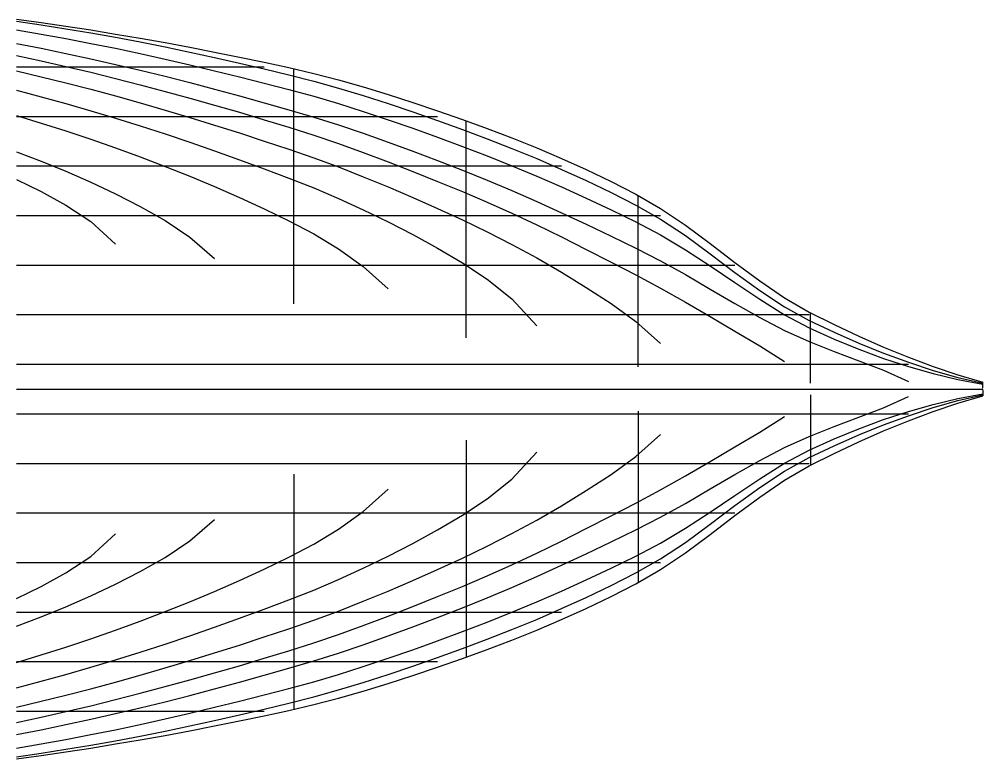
# Model space of a CAD drawing. Header units: millimetres. Extents: x 0 to 139000, y -8250 to 8250.
# Drawn here: x 119558 to 139000, y -7460 to 7460 of the extents above; entities that cross this region are included whole.
import ezdxf

# ---------------------------------------------------------------- set-up
doc = ezdxf.new("R2010")
doc.units = ezdxf.units.MM
for name, color, linetype in [('БАТОКСЫ', 1, 'Continuous'), ('ВАТЕРЛИНИИ', 3, 'Continuous'), ('КИЛЬ', 2, 'Continuous'), ('ПАЛУБА', 7, 'Continuous'), ('ШПАНГОУТЫ', 5, 'Continuous')]:
    doc.layers.add(name, color=color, linetype=linetype)

msp = doc.modelspace()

# ---------------------------------------------------------------- linework, layer by layer
at = {"layer": 'БАТОКСЫ'}
for points in [[(119500, 6500, 2297), (120000, 6500, 2439), (120500, 6500, 2590), (121000, 6500, 2751), (121500, 6500, 2922), (122000, 6500, 3106), (122500, 6500, 3304), (123000, 6500, 3518), (123500, 6500, 3752), (124000, 6500, 4012), (124500, 6500, 4308)], [(119500, 5500, 1389), (120000, 5500, 1490), (120500, 5500, 1598), (121000, 5500, 1710), (121500, 5500, 1829), (122000, 5500, 1953), (122500, 5500, 2083), (123000, 5500, 2220), (123500, 5500, 2363), (124000, 5500, 2513), (124500, 5500, 2671), (125000, 5500, 2837), (125500, 5500, 3015), (126000, 5500, 3217), (126500, 5500, 3445), (127000, 5500, 3706), (127500, 5500, 4012), (128000, 5500, 4387)], [(119500, 4500, 887), (120000, 4500, 962), (120500, 4500, 1041), (121000, 4500, 1126), (121500, 4500, 1214), (122000, 4500, 1307), (122500, 4500, 1404), (123000, 4500, 1505), (123500, 4500, 1611), (124000, 4500, 1721), (124500, 4500, 1835), (125000, 4500, 1954), (125500, 4500, 2079), (126000, 4500, 2215), (126500, 4500, 2363), (127000, 4500, 2524), (127500, 4500, 2698), (128000, 4500, 2887), (128500, 4500, 3094), (129000, 4500, 3325), (129500, 4500, 3594), (130000, 4500, 3921), (130500, 4500, 4348)], [(119500, 3500, 654), (120000, 3500, 705), (120500, 3500, 761), (121000, 3500, 821), (121500, 3500, 885), (122000, 3500, 953), (122500, 3500, 1025), (123000, 3500, 1101), (123500, 3500, 1181), (124000, 3500, 1263), (124500, 3500, 1350), (125000, 3500, 1439), (125500, 3500, 1533), (126000, 3500, 1635), (126500, 3500, 1744), (127000, 3500, 1861), (127500, 3500, 1985), (128000, 3500, 2116), (128500, 3500, 2254), (129000, 3500, 2402), (129500, 3500, 2565), (130000, 3500, 2746), (130500, 3500, 2947), (131000, 3500, 3176), (131500, 3500, 3447), (132000, 3500, 3795), (132500, 3500, 4394)], [(119500, 2500, 623), (120000, 2500, 660), (120500, 2500, 700), (121000, 2500, 740), (121500, 2500, 783), (122000, 2500, 828), (122500, 2500, 877), (123000, 2500, 930), (123500, 2500, 986), (124000, 2500, 1046), (124500, 2500, 1109), (125000, 2500, 1176), (125500, 2500, 1246), (126000, 2500, 1323), (126500, 2500, 1406), (127000, 2500, 1494), (127500, 2500, 1586), (128000, 2500, 1684), (128500, 2500, 1786), (129000, 2500, 1893), (129500, 2500, 2009), (130000, 2500, 2133), (130500, 2500, 2266), (131000, 2500, 2408), (131500, 2500, 2561), (132000, 2500, 2728), (132500, 2500, 2925), (133000, 2500, 3194), (133500, 2500, 3630), (134000, 2500, 4689)], [(119500, 1500, 623), (120000, 1500, 660), (120500, 1500, 700), (121000, 1500, 740), (121500, 1500, 783), (122000, 1500, 827), (122500, 1500, 872), (123000, 1500, 919), (123500, 1500, 967), (124000, 1500, 1016), (124500, 1500, 1066), (125000, 1500, 1118), (125500, 1500, 1171), (126000, 1500, 1228), (126500, 1500, 1289), (127000, 1500, 1354), (127500, 1500, 1424), (128000, 1500, 1497), (128500, 1500, 1574), (129000, 1500, 1655), (129500, 1500, 1741), (130000, 1500, 1833), (130500, 1500, 1929), (131000, 1500, 2029), (131500, 1500, 2133), (132000, 1500, 2239), (132500, 1500, 2350), (133000, 1500, 2475), (133500, 1500, 2622), (134000, 1500, 2805), (134500, 1500, 3063), (135000, 1500, 3603), (135500, 1500, 4673)], [(119500, 500, 623), (120000, 500, 660), (120500, 500, 700), (121000, 500, 740), (121500, 500, 783), (122000, 500, 827), (122500, 500, 872), (123000, 500, 919), (123500, 500, 967), (124000, 500, 1016), (124500, 500, 1066), (125000, 500, 1118), (125500, 500, 1171), (126000, 500, 1228), (126500, 500, 1288), (127000, 500, 1351), (127500, 500, 1417), (128000, 500, 1484), (128500, 500, 1552), (129000, 500, 1622), (129500, 500, 1695), (130000, 500, 1770), (130500, 500, 1848), (131000, 500, 1926), (131500, 500, 2004), (132000, 500, 2082), (132500, 500, 2159), (133000, 500, 2237), (133500, 500, 2317), (134000, 500, 2400), (134500, 500, 2488), (135000, 500, 2584), (135500, 500, 2688), (136000, 500, 2804), (136500, 500, 2942), (137000, 500, 3138), (137500, 500, 3932)], [(119500, -500, 623), (120000, -500, 660), (120500, -500, 700), (121000, -500, 740), (121500, -500, 783), (122000, -500, 827), (122500, -500, 872), (123000, -500, 919), (123500, -500, 967), (124000, -500, 1016), (124500, -500, 1066), (125000, -500, 1118), (125500, -500, 1171), (126000, -500, 1228), (126500, -500, 1288), (127000, -500, 1351), (127500, -500, 1417), (128000, -500, 1484), (128500, -500, 1552), (129000, -500, 1622), (129500, -500, 1695), (130000, -500, 1770), (130500, -500, 1848), (131000, -500, 1926), (131500, -500, 2004), (132000, -500, 2082), (132500, -500, 2159), (133000, -500, 2237), (133500, -500, 2317), (134000, -500, 2400), (134500, -500, 2488), (135000, -500, 2584), (135500, -500, 2688), (136000, -500, 2804), (136500, -500, 2942), (137000, -500, 3138), (137500, -500, 3932)], [(119500, -1500, 623), (120000, -1500, 660), (120500, -1500, 700), (121000, -1500, 740), (121500, -1500, 783), (122000, -1500, 827), (122500, -1500, 872), (123000, -1500, 919), (123500, -1500, 967), (124000, -1500, 1016), (124500, -1500, 1066), (125000, -1500, 1118), (125500, -1500, 1171), (126000, -1500, 1228), (126500, -1500, 1289), (127000, -1500, 1354), (127500, -1500, 1424), (128000, -1500, 1497), (128500, -1500, 1574), (129000, -1500, 1655), (129500, -1500, 1741), (130000, -1500, 1833), (130500, -1500, 1929), (131000, -1500, 2029), (131500, -1500, 2133), (132000, -1500, 2239), (132500, -1500, 2350), (133000, -1500, 2475), (133500, -1500, 2622), (134000, -1500, 2805), (134500, -1500, 3063), (135000, -1500, 3603), (135500, -1500, 4673)], [(119500, -2500, 623), (120000, -2500, 660), (120500, -2500, 700), (121000, -2500, 740), (121500, -2500, 783), (122000, -2500, 828), (122500, -2500, 877), (123000, -2500, 930), (123500, -2500, 986), (124000, -2500, 1046), (124500, -2500, 1109), (125000, -2500, 1176), (125500, -2500, 1246), (126000, -2500, 1323), (126500, -2500, 1406), (127000, -2500, 1494), (127500, -2500, 1586), (128000, -2500, 1684), (128500, -2500, 1786), (129000, -2500, 1893), (129500, -2500, 2009), (130000, -2500, 2133), (130500, -2500, 2266), (131000, -2500, 2408), (131500, -2500, 2561), (132000, -2500, 2728), (132500, -2500, 2925), (133000, -2500, 3194), (133500, -2500, 3630), (134000, -2500, 4689)], [(119500, -3500, 654), (120000, -3500, 705), (120500, -3500, 761), (121000, -3500, 821), (121500, -3500, 885), (122000, -3500, 953), (122500, -3500, 1025), (123000, -3500, 1101), (123500, -3500, 1181), (124000, -3500, 1263), (124500, -3500, 1350), (125000, -3500, 1439), (125500, -3500, 1533), (126000, -3500, 1635), (126500, -3500, 1744), (127000, -3500, 1861), (127500, -3500, 1985), (128000, -3500, 2116), (128500, -3500, 2254), (129000, -3500, 2402), (129500, -3500, 2565), (130000, -3500, 2746), (130500, -3500, 2947), (131000, -3500, 3176), (131500, -3500, 3447), (132000, -3500, 3795), (132500, -3500, 4394)], [(119500, -4500, 887), (120000, -4500, 962), (120500, -4500, 1041), (121000, -4500, 1126), (121500, -4500, 1214), (122000, -4500, 1307), (122500, -4500, 1404), (123000, -4500, 1505), (123500, -4500, 1611), (124000, -4500, 1721), (124500, -4500, 1835), (125000, -4500, 1954), (125500, -4500, 2079), (126000, -4500, 2215), (126500, -4500, 2363), (127000, -4500, 2524), (127500, -4500, 2698), (128000, -4500, 2887), (128500, -4500, 3094), (129000, -4500, 3325), (129500, -4500, 3594), (130000, -4500, 3921), (130500, -4500, 4348)], [(119500, -5500, 1389), (120000, -5500, 1490), (120500, -5500, 1598), (121000, -5500, 1710), (121500, -5500, 1829), (122000, -5500, 1953), (122500, -5500, 2083), (123000, -5500, 2220), (123500, -5500, 2363), (124000, -5500, 2513), (124500, -5500, 2671), (125000, -5500, 2837), (125500, -5500, 3015), (126000, -5500, 3217), (126500, -5500, 3445), (127000, -5500, 3706), (127500, -5500, 4012), (128000, -5500, 4387)], [(119500, -6500, 2297), (120000, -6500, 2439), (120500, -6500, 2590), (121000, -6500, 2751), (121500, -6500, 2922), (122000, -6500, 3106), (122500, -6500, 3304), (123000, -6500, 3518), (123500, -6500, 3752), (124000, -6500, 4012), (124500, -6500, 4308)]]:
    msp.add_polyline3d(points, dxfattribs=at)
at = {"layer": 'ВАТЕРЛИНИИ'}
for points in [[(119500, 7419, 4200), (120000, 7348, 4200), (120500, 7270, 4200), (121000, 7186, 4200), (121500, 7097, 4200), (122000, 7002, 4200), (122500, 6903, 4200), (123000, 6798, 4200), (123500, 6689, 4200), (124000, 6576, 4200), (124500, 6459, 4200), (125000, 6338, 4200), (125500, 6210, 4200), (126000, 6071, 4200), (126500, 5920, 4200), (127000, 5760, 4200), (127500, 5592, 4200), (128000, 5417, 4200), (128500, 5237, 4200), (129000, 5050, 4200), (129500, 4854, 4200), (130000, 4648, 4200), (130500, 4432, 4200), (131000, 4204, 4200), (131500, 3964, 4200), (132000, 3712, 4200), (132500, 3428, 4200), (133000, 3095, 4200), (133500, 2727, 4200), (134000, 2353, 4200), (134500, 1990, 4200), (135000, 1660, 4200), (135500, 1382, 4200), (136000, 1146, 4200), (136500, 926, 4200), (137000, 723, 4200), (137500, 539, 4200), (138000, 375, 4200), (138500, 234, 4200), (139000, 117, 4200)], [(119500, 7244, 3600), (120000, 7160, 3600), (120500, 7070, 3600), (121000, 6974, 3600), (121500, 6874, 3600), (122000, 6768, 3600), (122500, 6657, 3600), (123000, 6543, 3600), (123500, 6423, 3600), (124000, 6300, 3600), (124500, 6173, 3600), (125000, 6043, 3600), (125500, 5907, 3600), (126000, 5759, 3600), (126500, 5601, 3600), (127000, 5434, 3600), (127500, 5260, 3600), (128000, 5080, 3600), (128500, 4894, 3600), (129000, 4704, 3600), (129500, 4504, 3600), (130000, 4295, 3600), (130500, 4076, 3600), (131000, 3850, 3600), (131500, 3615, 3600), (132000, 3372, 3600), (132500, 3108, 3600), (133000, 2808, 3600), (133500, 2483, 3600), (134000, 2148, 3600), (134500, 1814, 3600), (135000, 1499, 3600), (135500, 1232, 3600), (136000, 1008, 3600), (136500, 803, 3600), (137000, 617, 3600), (137500, 452, 3600), (138000, 310, 3600), (138500, 191, 3600), (139000, 98, 3600)], [(119500, 6972, 3000), (120000, 6875, 3000), (120500, 6772, 3000), (121000, 6664, 3000), (121500, 6550, 3000), (122000, 6432, 3000), (122500, 6309, 3000), (123000, 6182, 3000), (123500, 6051, 3000), (124000, 5916, 3000), (124500, 5777, 3000), (125000, 5635, 3000), (125500, 5488, 3000), (126000, 5329, 3000), (126500, 5160, 3000), (127000, 4983, 3000), (127500, 4798, 3000), (128000, 4608, 3000), (128500, 4414, 3000), (129000, 4213, 3000), (129500, 4003, 3000), (130000, 3784, 3000), (130500, 3557, 3000), (131000, 3323, 3000), (131500, 3084, 3000), (132000, 2842, 3000), (132500, 2586, 3000), (133000, 2308, 3000), (133500, 2017, 3000), (134000, 1725, 3000), (134500, 1443, 3000), (135000, 1183, 3000), (135500, 956, 3000), (136000, 756, 3000), (136500, 565, 3000), (137000, 378, 3000), (137500, 152, 3000)], [(119500, 6727, 2600), (120000, 6620, 2600), (120500, 6507, 2600), (121000, 6390, 2600), (121500, 6267, 2600), (122000, 6139, 2600), (122500, 6006, 2600), (123000, 5869, 2600), (123500, 5728, 2600), (124000, 5583, 2600), (124500, 5434, 2600), (125000, 5282, 2600), (125500, 5124, 2600), (126000, 4954, 2600), (126500, 4775, 2600), (127000, 4587, 2600), (127500, 4391, 2600), (128000, 4190, 2600), (128500, 3983, 2600), (129000, 3770, 2600), (129500, 3546, 2600), (130000, 3312, 2600), (130500, 3068, 2600), (131000, 2818, 2600), (131500, 2562, 2600), (132000, 2304, 2600), (132500, 2037, 2600), (133000, 1753, 2600), (133500, 1460, 2600), (134000, 1165, 2600), (134500, 869, 2600), (135000, 556, 2600)], [(119500, 6418, 2200), (120000, 6300, 2200), (120500, 6177, 2200), (121000, 6047, 2200), (121500, 5913, 2200), (122000, 5773, 2200), (122500, 5628, 2200), (123000, 5478, 2200), (123500, 5324, 2200), (124000, 5166, 2200), (124500, 5004, 2200), (125000, 4837, 2200), (125500, 4665, 2200), (126000, 4480, 2200), (126500, 4284, 2200), (127000, 4078, 2200), (127500, 3863, 2200), (128000, 3641, 2200), (128500, 3411, 2200), (129000, 3172, 2200), (129500, 2917, 2200), (130000, 2645, 2200), (130500, 2357, 2200), (131000, 2051, 2200), (131500, 1724, 2200), (132000, 1364, 2200), (132500, 920, 2200)], [(119500, 6028, 1800), (120000, 5896, 1800), (120500, 5758, 1800), (121000, 5614, 1800), (121500, 5464, 1800), (122000, 5308, 1800), (122500, 5146, 1800), (123000, 4978, 1800), (123500, 4806, 1800), (124000, 4627, 1800), (124500, 4444, 1800), (125000, 4255, 1800), (125500, 4057, 1800), (126000, 3844, 1800), (126500, 3616, 1800), (127000, 3373, 1800), (127500, 3115, 1800), (128000, 2839, 1800), (128500, 2543, 1800), (129000, 2214, 1800), (129500, 1821, 1800), (130000, 1273, 1800)], [(119500, 5517, 1400), (120000, 5365, 1400), (120500, 5206, 1400), (121000, 5040, 1400), (121500, 4865, 1400), (122000, 4683, 1400), (122500, 4492, 1400), (123000, 4293, 1400), (123500, 4085, 1400), (124000, 3866, 1400), (124500, 3636, 1400), (125000, 3393, 1400), (125500, 3129, 1400), (126000, 2828, 1400), (126500, 2475, 1400), (127000, 2019, 1400)], [(119500, 4787, 1000), (120000, 4597, 1000), (120500, 4394, 1000), (121000, 4176, 1000), (121500, 3941, 1000), (122000, 3683, 1000), (122500, 3397, 1000), (123000, 3064, 1000), (123500, 2635, 1000)], [(119500, 4230, 800), (120000, 3986, 800), (120500, 3709, 800), (121000, 3379, 800), (121500, 2922, 800)], [(119500, -7244, 3600), (120000, -7160, 3600), (120500, -7070, 3600), (121000, -6974, 3600), (121500, -6874, 3600), (122000, -6768, 3600), (122500, -6657, 3600), (123000, -6543, 3600), (123500, -6423, 3600), (124000, -6300, 3600), (124500, -6173, 3600), (125000, -6043, 3600), (125500, -5907, 3600), (126000, -5759, 3600), (126500, -5601, 3600), (127000, -5434, 3600), (127500, -5260, 3600), (128000, -5080, 3600), (128500, -4894, 3600), (129000, -4704, 3600), (129500, -4504, 3600), (130000, -4295, 3600), (130500, -4076, 3600), (131000, -3850, 3600), (131500, -3615, 3600), (132000, -3372, 3600), (132500, -3108, 3600), (133000, -2808, 3600), (133500, -2483, 3600), (134000, -2148, 3600), (134500, -1814, 3600), (135000, -1499, 3600), (135500, -1232, 3600), (136000, -1008, 3600), (136500, -803, 3600), (137000, -617, 3600), (137500, -452, 3600), (138000, -310, 3600), (138500, -191, 3600), (139000, -98, 3600)], [(119500, -7419, 4200), (120000, -7348, 4200), (120500, -7270, 4200), (121000, -7186, 4200), (121500, -7097, 4200), (122000, -7002, 4200), (122500, -6903, 4200), (123000, -6798, 4200), (123500, -6689, 4200), (124000, -6576, 4200), (124500, -6459, 4200), (125000, -6338, 4200), (125500, -6210, 4200), (126000, -6071, 4200), (126500, -5920, 4200), (127000, -5760, 4200), (127500, -5592, 4200), (128000, -5417, 4200), (128500, -5237, 4200), (129000, -5050, 4200), (129500, -4854, 4200), (130000, -4648, 4200), (130500, -4432, 4200), (131000, -4204, 4200), (131500, -3964, 4200), (132000, -3712, 4200), (132500, -3428, 4200), (133000, -3095, 4200), (133500, -2727, 4200), (134000, -2353, 4200), (134500, -1990, 4200), (135000, -1660, 4200), (135500, -1382, 4200), (136000, -1146, 4200), (136500, -926, 4200), (137000, -723, 4200), (137500, -539, 4200), (138000, -375, 4200), (138500, -234, 4200), (139000, -117, 4200)], [(119500, -6972, 3000), (120000, -6875, 3000), (120500, -6772, 3000), (121000, -6664, 3000), (121500, -6550, 3000), (122000, -6432, 3000), (122500, -6309, 3000), (123000, -6182, 3000), (123500, -6051, 3000), (124000, -5916, 3000), (124500, -5777, 3000), (125000, -5635, 3000), (125500, -5488, 3000), (126000, -5329, 3000), (126500, -5160, 3000), (127000, -4983, 3000), (127500, -4798, 3000), (128000, -4608, 3000), (128500, -4414, 3000), (129000, -4213, 3000), (129500, -4003, 3000), (130000, -3784, 3000), (130500, -3557, 3000), (131000, -3323, 3000), (131500, -3084, 3000), (132000, -2842, 3000), (132500, -2586, 3000), (133000, -2308, 3000), (133500, -2017, 3000), (134000, -1725, 3000), (134500, -1443, 3000), (135000, -1183, 3000), (135500, -956, 3000), (136000, -756, 3000), (136500, -565, 3000), (137000, -378, 3000), (137500, -152, 3000)], [(119500, -6727, 2600), (120000, -6620, 2600), (120500, -6507, 2600), (121000, -6390, 2600), (121500, -6267, 2600), (122000, -6139, 2600), (122500, -6006, 2600), (123000, -5869, 2600), (123500, -5728, 2600), (124000, -5583, 2600), (124500, -5434, 2600), (125000, -5282, 2600), (125500, -5124, 2600), (126000, -4954, 2600), (126500, -4775, 2600), (127000, -4587, 2600), (127500, -4391, 2600), (128000, -4190, 2600), (128500, -3983, 2600), (129000, -3770, 2600), (129500, -3546, 2600), (130000, -3312, 2600), (130500, -3068, 2600), (131000, -2818, 2600), (131500, -2562, 2600), (132000, -2304, 2600), (132500, -2037, 2600), (133000, -1753, 2600), (133500, -1460, 2600), (134000, -1165, 2600), (134500, -869, 2600), (135000, -556, 2600)], [(119500, -6418, 2200), (120000, -6300, 2200), (120500, -6177, 2200), (121000, -6047, 2200), (121500, -5913, 2200), (122000, -5773, 2200), (122500, -5628, 2200), (123000, -5478, 2200), (123500, -5324, 2200), (124000, -5166, 2200), (124500, -5004, 2200), (125000, -4837, 2200), (125500, -4665, 2200), (126000, -4480, 2200), (126500, -4284, 2200), (127000, -4078, 2200), (127500, -3863, 2200), (128000, -3641, 2200), (128500, -3411, 2200), (129000, -3172, 2200), (129500, -2917, 2200), (130000, -2645, 2200), (130500, -2357, 2200), (131000, -2051, 2200), (131500, -1724, 2200), (132000, -1364, 2200), (132500, -920, 2200)], [(119500, -6028, 1800), (120000, -5896, 1800), (120500, -5758, 1800), (121000, -5614, 1800), (121500, -5464, 1800), (122000, -5308, 1800), (122500, -5146, 1800), (123000, -4978, 1800), (123500, -4806, 1800), (124000, -4627, 1800), (124500, -4444, 1800), (125000, -4255, 1800), (125500, -4057, 1800), (126000, -3844, 1800), (126500, -3616, 1800), (127000, -3373, 1800), (127500, -3115, 1800), (128000, -2839, 1800), (128500, -2543, 1800), (129000, -2214, 1800), (129500, -1821, 1800), (130000, -1273, 1800)], [(119500, -5517, 1400), (120000, -5365, 1400), (120500, -5206, 1400), (121000, -5040, 1400), (121500, -4865, 1400), (122000, -4683, 1400), (122500, -4492, 1400), (123000, -4293, 1400), (123500, -4085, 1400), (124000, -3866, 1400), (124500, -3636, 1400), (125000, -3393, 1400), (125500, -3129, 1400), (126000, -2828, 1400), (126500, -2475, 1400), (127000, -2019, 1400)], [(119500, -4787, 1000), (120000, -4597, 1000), (120500, -4394, 1000), (121000, -4176, 1000), (121500, -3941, 1000), (122000, -3683, 1000), (122500, -3397, 1000), (123000, -3064, 1000), (123500, -2635, 1000)], [(119500, -4230, 800), (120000, -3986, 800), (120500, -3709, 800), (121000, -3379, 800), (121500, -2922, 800)]]:
    msp.add_polyline3d(points, dxfattribs=at)
at = {"layer": 'КИЛЬ'}
msp.add_polyline3d([(119500, 0, 623), (120000, 0, 660), (120500, 0, 700), (121000, 0, 740), (121500, 0, 783), (122000, 0, 827), (122500, 0, 872), (123000, 0, 919), (123500, 0, 967), (124000, 0, 1016), (124500, 0, 1066), (125000, 0, 1118), (125500, 0, 1171), (126000, 0, 1228), (126500, 0, 1288), (127000, 0, 1351), (127500, 0, 1417), (128000, 0, 1484), (128500, 0, 1552), (129000, 0, 1622), (129500, 0, 1695), (130000, 0, 1770), (130500, 0, 1848), (131000, 0, 1926), (131500, 0, 2004), (132000, 0, 2081), (132500, 0, 2157), (133000, 0, 2232), (133500, 0, 2307), (134000, 0, 2383), (134500, 0, 2460), (135000, 0, 2539), (135500, 0, 2622), (136000, 0, 2708), (136500, 0, 2797), (137000, 0, 2888), (137500, 0, 2983), (138000, 0, 3079), (138500, 0, 3179), (139000, 0, 3280)], dxfattribs=at)
at = {"layer": 'ПАЛУБА'}
for points in [[(119500, 7460, 4389), (120000, 7393, 4402), (120500, 7320, 4416), (121000, 7244, 4430), (121500, 7163, 4444), (122000, 7078, 4459), (122500, 6989, 4473), (123000, 6896, 4488), (123500, 6798, 4503), (124000, 6697, 4519), (124500, 6593, 4534), (125000, 6484, 4550), (125500, 6368, 4566), (126000, 6239, 4582), (126500, 6096, 4599), (127000, 5943, 4616), (127500, 5781, 4634), (128000, 5612, 4652), (128500, 5437, 4670), (129000, 5256, 4690), (129500, 5065, 4711), (130000, 4865, 4732), (130500, 4653, 4754), (131000, 4427, 4775), (131500, 4188, 4794), (132000, 3933, 4810), (132500, 3643, 4823), (133000, 3303, 4837), (133500, 2933, 4849), (134000, 2552, 4861), (134500, 2182, 4871), (135000, 1842, 4878), (135500, 1553, 4884), (136000, 1304, 4887), (136500, 1068, 4891), (137000, 845, 4894), (137500, 639, 4896), (138000, 451, 4898), (138500, 284, 4900), (139000, 140, 4900)], [(119500, -7460, 4389), (120000, -7393, 4402), (120500, -7320, 4416), (121000, -7244, 4430), (121500, -7163, 4444), (122000, -7078, 4459), (122500, -6989, 4473), (123000, -6896, 4488), (123500, -6798, 4503), (124000, -6697, 4519), (124500, -6593, 4534), (125000, -6484, 4550), (125500, -6368, 4566), (126000, -6239, 4582), (126500, -6096, 4599), (127000, -5943, 4616), (127500, -5781, 4634), (128000, -5612, 4652), (128500, -5437, 4670), (129000, -5256, 4690), (129500, -5065, 4711), (130000, -4865, 4732), (130500, -4653, 4754), (131000, -4427, 4775), (131500, -4188, 4794), (132000, -3933, 4810), (132500, -3643, 4823), (133000, -3303, 4837), (133500, -2933, 4849), (134000, -2552, 4861), (134500, -2182, 4871), (135000, -1842, 4878), (135500, -1553, 4884), (136000, -1304, 4887), (136500, -1068, 4891), (137000, -845, 4894), (137500, -639, 4896), (138000, -451, 4898), (138500, -284, 4900), (139000, -140, 4900)]]:
    msp.add_polyline3d(points, dxfattribs=at)
at = {"layer": 'ШПАНГОУТЫ'}
for points in [[(125100, 1721, 1128), (125100, 1721, 1128), (125100, 2089, 1142), (125100, 2307, 1163), (125100, 2491, 1188), (125100, 2655, 1216), (125100, 2805, 1248), (125100, 2944, 1281), (125100, 3076, 1316), (125100, 3201, 1354), (125100, 3320, 1392), (125100, 3435, 1433), (125100, 3545, 1475), (125100, 3651, 1518), (125100, 3753, 1562), (125100, 3852, 1608), (125100, 3948, 1655), (125100, 4041, 1703), (125100, 4132, 1752), (125100, 4220, 1802), (125100, 4306, 1853), (125100, 4389, 1905), (125100, 4471, 1958), (125100, 4550, 2012), (125100, 4627, 2067), (125100, 4703, 2122), (125100, 4776, 2178), (125100, 4848, 2236), (125100, 4918, 2293), (125100, 4987, 2352), (125100, 5054, 2411), (125100, 5119, 2472), (125100, 5183, 2532), (125100, 5245, 2594), (125100, 5306, 2656), (125100, 5365, 2719), (125100, 5423, 2782), (125100, 5479, 2847), (125100, 5534, 2911), (125100, 5588, 2977), (125100, 5640, 3043), (125100, 5691, 3109), (125100, 5741, 3176), (125100, 5789, 3244), (125100, 5836, 3312), (125100, 5882, 3381), (125100, 5926, 3451), (125100, 5970, 3521), (125100, 6012, 3591), (125100, 6052, 3662), (125100, 6092, 3734), (125100, 6130, 3806), (125100, 6167, 3878), (125100, 6202, 3951), (125100, 6237, 4025), (125100, 6270, 4099), (125100, 6302, 4173), (125100, 6333, 4248), (125100, 6362, 4324), (125100, 6391, 4400), (125100, 6418, 4476), (125100, 6462, 4553)], [(128575, 1032, 1562), (128575, 1032, 1562), (128575, 1370, 1574), (128575, 1571, 1594), (128575, 1740, 1617), (128575, 1891, 1642), (128575, 2029, 1671), (128575, 2157, 1701), (128575, 2279, 1733), (128575, 2394, 1767), (128575, 2503, 1802), (128575, 2609, 1839), (128575, 2710, 1877), (128575, 2807, 1916), (128575, 2902, 1957), (128575, 2993, 1998), (128575, 3081, 2041), (128575, 3167, 2084), (128575, 3251, 2129), (128575, 3332, 2174), (128575, 3411, 2221), (128575, 3488, 2268), (128575, 3563, 2316), (128575, 3637, 2365), (128575, 3708, 2415), (128575, 3778, 2465), (128575, 3846, 2516), (128575, 3912, 2568), (128575, 3977, 2621), (128575, 4041, 2674), (128575, 4102, 2728), (128575, 4163, 2782), (128575, 4222, 2838), (128575, 4280, 2894), (128575, 4336, 2950), (128575, 4391, 3007), (128575, 4445, 3065), (128575, 4497, 3123), (128575, 4548, 3182), (128575, 4598, 3241), (128575, 4647, 3301), (128575, 4694, 3362), (128575, 4740, 3423), (128575, 4786, 3484), (128575, 4830, 3546), (128575, 4872, 3609), (128575, 4914, 3672), (128575, 4954, 3735), (128575, 4994, 3799), (128575, 5032, 3864), (128575, 5069, 3929), (128575, 5105, 3994), (128575, 5140, 4060), (128575, 5173, 4126), (128575, 5206, 4193), (128575, 5237, 4261), (128575, 5268, 4328), (128575, 5297, 4396), (128575, 5325, 4465), (128575, 5352, 4534), (128575, 5378, 4603), (128575, 5410, 4673)], [(132050, 446, 2089), (132050, 446, 2089), (132050, 723, 2100), (132050, 887, 2117), (132050, 1025, 2137), (132050, 1148, 2159), (132050, 1261, 2184), (132050, 1366, 2211), (132050, 1465, 2239), (132050, 1559, 2268), (132050, 1648, 2299), (132050, 1734, 2331), (132050, 1816, 2365), (132050, 1895, 2399), (132050, 1971, 2434), (132050, 2045, 2471), (132050, 2117, 2508), (132050, 2186, 2546), (132050, 2254, 2585), (132050, 2319, 2625), (132050, 2383, 2665), (132050, 2444, 2707), (132050, 2505, 2749), (132050, 2563, 2792), (132050, 2620, 2835), (132050, 2676, 2879), (132050, 2730, 2924), (132050, 2783, 2969), (132050, 2834, 3015), (132050, 2884, 3062), (132050, 2933, 3109), (132050, 2980, 3157), (132050, 3027, 3205), (132050, 3072, 3254), (132050, 3116, 3303), (132050, 3158, 3353), (132050, 3200, 3404), (132050, 3241, 3455), (132050, 3280, 3506), (132050, 3318, 3558), (132050, 3355, 3611), (132050, 3391, 3664), (132050, 3426, 3717), (132050, 3460, 3771), (132050, 3493, 3825), (132050, 3525, 3880), (132050, 3555, 3935), (132050, 3585, 3991), (132050, 3614, 4047), (132050, 3641, 4103), (132050, 3668, 4160), (132050, 3693, 4217), (132050, 3718, 4275), (132050, 3741, 4333), (132050, 3764, 4391), (132050, 3785, 4450), (132050, 3806, 4509), (132050, 3826, 4569), (132050, 3846, 4629), (132050, 3866, 4689), (132050, 3886, 4750), (132050, 3907, 4811)], [(135525, 120, 2626), (135525, 120, 2626), (135525, 260, 2635), (135525, 343, 2649), (135525, 412, 2666), (135525, 473, 2684), (135525, 529, 2705), (135525, 580, 2727), (135525, 627, 2750), (135525, 672, 2775), (135525, 714, 2800), (135525, 753, 2827), (135525, 791, 2855), (135525, 826, 2883), (135525, 859, 2912), (135525, 891, 2943), (135525, 921, 2973), (135525, 950, 3005), (135525, 977, 3037), (135525, 1002, 3070), (135525, 1026, 3104), (135525, 1049, 3138), (135525, 1070, 3173), (135525, 1089, 3209), (135525, 1108, 3245), (135525, 1125, 3281), (135525, 1140, 3319), (135525, 1154, 3356), (135525, 1167, 3394), (135525, 1178, 3433), (135525, 1189, 3472), (135525, 1198, 3512), (135525, 1208, 3552), (135525, 1218, 3592), (135525, 1229, 3633), (135525, 1239, 3675), (135525, 1249, 3717), (135525, 1260, 3759), (135525, 1271, 3802), (135525, 1281, 3845), (135525, 1292, 3888), (135525, 1303, 3932), (135525, 1314, 3976), (135525, 1325, 4021), (135525, 1336, 4066), (135525, 1348, 4112), (135525, 1359, 4157), (135525, 1371, 4203), (135525, 1382, 4250), (135525, 1394, 4297), (135525, 1406, 4344), (135525, 1417, 4391), (135525, 1429, 4439), (135525, 1441, 4487), (135525, 1453, 4536), (135525, 1465, 4585), (135525, 1478, 4634), (135525, 1490, 4683), (135525, 1502, 4733), (135525, 1515, 4783), (135525, 1527, 4833), (135525, 1540, 4884)], [(139000, 15, 3280), (139000, 15, 3280), (139000, 45, 3286), (139000, 62, 3296), (139000, 74, 3308), (139000, 82, 3322), (139000, 88, 3337), (139000, 90, 3352), (139000, 90, 3369), (139000, 91, 3387), (139000, 91, 3405), (139000, 92, 3424), (139000, 93, 3444), (139000, 93, 3464), (139000, 94, 3486), (139000, 95, 3507), (139000, 95, 3529), (139000, 96, 3552), (139000, 97, 3575), (139000, 98, 3599), (139000, 99, 3623), (139000, 99, 3648), (139000, 100, 3673), (139000, 101, 3698), (139000, 102, 3724), (139000, 103, 3750), (139000, 104, 3777), (139000, 104, 3804), (139000, 105, 3831), (139000, 106, 3859), (139000, 107, 3887), (139000, 108, 3916), (139000, 109, 3944), (139000, 110, 3973), (139000, 111, 4003), (139000, 112, 4033), (139000, 113, 4063), (139000, 114, 4093), (139000, 115, 4123), (139000, 116, 4154), (139000, 117, 4186), (139000, 118, 4217), (139000, 119, 4249), (139000, 120, 4281), (139000, 121, 4313), (139000, 122, 4346), (139000, 123, 4379), (139000, 124, 4412), (139000, 125, 4445), (139000, 126, 4479), (139000, 127, 4512), (139000, 129, 4547), (139000, 130, 4581), (139000, 131, 4615), (139000, 132, 4650), (139000, 133, 4685), (139000, 134, 4720), (139000, 135, 4756), (139000, 136, 4792), (139000, 138, 4828), (139000, 139, 4864), (139000, 140, 4900)], [(135525, -120, 2626), (135525, -120, 2626), (135525, -260, 2635), (135525, -343, 2649), (135525, -412, 2666), (135525, -473, 2684), (135525, -529, 2705), (135525, -580, 2727), (135525, -627, 2750), (135525, -672, 2775), (135525, -714, 2800), (135525, -753, 2827), (135525, -791, 2855), (135525, -826, 2883), (135525, -859, 2912), (135525, -891, 2943), (135525, -921, 2973), (135525, -950, 3005), (135525, -977, 3037), (135525, -1002, 3070), (135525, -1026, 3104), (135525, -1049, 3138), (135525, -1070, 3173), (135525, -1089, 3209), (135525, -1108, 3245), (135525, -1125, 3281), (135525, -1140, 3319), (135525, -1154, 3356), (135525, -1167, 3394), (135525, -1178, 3433), (135525, -1189, 3472), (135525, -1198, 3512), (135525, -1208, 3552), (135525, -1218, 3592), (135525, -1229, 3633), (135525, -1239, 3675), (135525, -1249, 3717), (135525, -1260, 3759), (135525, -1271, 3802), (135525, -1281, 3845), (135525, -1292, 3888), (135525, -1303, 3932), (135525, -1314, 3976), (135525, -1325, 4021), (135525, -1336, 4066), (135525, -1348, 4112), (135525, -1359, 4157), (135525, -1371, 4203), (135525, -1382, 4250), (135525, -1394, 4297), (135525, -1406, 4344), (135525, -1417, 4391), (135525, -1429, 4439), (135525, -1441, 4487), (135525, -1453, 4536), (135525, -1465, 4585), (135525, -1478, 4634), (135525, -1490, 4683), (135525, -1502, 4733), (135525, -1515, 4783), (135525, -1527, 4833), (135525, -1540, 4884)], [(139000, -15, 3280), (139000, -15, 3280), (139000, -45, 3286), (139000, -62, 3296), (139000, -74, 3308), (139000, -82, 3322), (139000, -88, 3337), (139000, -90, 3352), (139000, -90, 3369), (139000, -91, 3387), (139000, -91, 3405), (139000, -92, 3424), (139000, -93, 3444), (139000, -93, 3464), (139000, -94, 3486), (139000, -95, 3507), (139000, -95, 3529), (139000, -96, 3552), (139000, -97, 3575), (139000, -98, 3599), (139000, -99, 3623), (139000, -99, 3648), (139000, -100, 3673), (139000, -101, 3698), (139000, -102, 3724), (139000, -103, 3750), (139000, -104, 3777), (139000, -104, 3804), (139000, -105, 3831), (139000, -106, 3859), (139000, -107, 3887), (139000, -108, 3916), (139000, -109, 3944), (139000, -110, 3973), (139000, -111, 4003), (139000, -112, 4033), (139000, -113, 4063), (139000, -114, 4093), (139000, -115, 4123), (139000, -116, 4154), (139000, -117, 4186), (139000, -118, 4217), (139000, -119, 4249), (139000, -120, 4281), (139000, -121, 4313), (139000, -122, 4346), (139000, -123, 4379), (139000, -124, 4412), (139000, -125, 4445), (139000, -126, 4479), (139000, -127, 4512), (139000, -129, 4547), (139000, -130, 4581), (139000, -131, 4615), (139000, -132, 4650), (139000, -133, 4685), (139000, -134, 4720), (139000, -135, 4756), (139000, -136, 4792), (139000, -138, 4828), (139000, -139, 4864), (139000, -140, 4900)], [(132050, -446, 2089), (132050, -446, 2089), (132050, -723, 2100), (132050, -887, 2117), (132050, -1025, 2137), (132050, -1148, 2159), (132050, -1261, 2184), (132050, -1366, 2211), (132050, -1465, 2239), (132050, -1559, 2268), (132050, -1648, 2299), (132050, -1734, 2331), (132050, -1816, 2365), (132050, -1895, 2399), (132050, -1971, 2434), (132050, -2045, 2471), (132050, -2117, 2508), (132050, -2186, 2546), (132050, -2254, 2585), (132050, -2319, 2625), (132050, -2383, 2665), (132050, -2444, 2707), (132050, -2505, 2749), (132050, -2563, 2792), (132050, -2620, 2835), (132050, -2676, 2879), (132050, -2730, 2924), (132050, -2783, 2969), (132050, -2834, 3015), (132050, -2884, 3062), (132050, -2933, 3109), (132050, -2980, 3157), (132050, -3027, 3205), (132050, -3072, 3254), (132050, -3116, 3303), (132050, -3158, 3353), (132050, -3200, 3404), (132050, -3241, 3455), (132050, -3280, 3506), (132050, -3318, 3558), (132050, -3355, 3611), (132050, -3391, 3664), (132050, -3426, 3717), (132050, -3460, 3771), (132050, -3493, 3825), (132050, -3525, 3880), (132050, -3555, 3935), (132050, -3585, 3991), (132050, -3614, 4047), (132050, -3641, 4103), (132050, -3668, 4160), (132050, -3693, 4217), (132050, -3718, 4275), (132050, -3741, 4333), (132050, -3764, 4391), (132050, -3785, 4450), (132050, -3806, 4509), (132050, -3826, 4569), (132050, -3846, 4629), (132050, -3866, 4689), (132050, -3886, 4750), (132050, -3907, 4811)], [(128575, -1032, 1562), (128575, -1032, 1562), (128575, -1370, 1574), (128575, -1571, 1594), (128575, -1740, 1617), (128575, -1891, 1642), (128575, -2029, 1671), (128575, -2157, 1701), (128575, -2279, 1733), (128575, -2394, 1767), (128575, -2503, 1802), (128575, -2609, 1839), (128575, -2710, 1877), (128575, -2807, 1916), (128575, -2902, 1957), (128575, -2993, 1998), (128575, -3081, 2041), (128575, -3167, 2084), (128575, -3251, 2129), (128575, -3332, 2174), (128575, -3411, 2221), (128575, -3488, 2268), (128575, -3563, 2316), (128575, -3637, 2365), (128575, -3708, 2415), (128575, -3778, 2465), (128575, -3846, 2516), (128575, -3912, 2568), (128575, -3977, 2621), (128575, -4041, 2674), (128575, -4102, 2728), (128575, -4163, 2782), (128575, -4222, 2838), (128575, -4280, 2894), (128575, -4336, 2950), (128575, -4391, 3007), (128575, -4445, 3065), (128575, -4497, 3123), (128575, -4548, 3182), (128575, -4598, 3241), (128575, -4647, 3301), (128575, -4694, 3362), (128575, -4740, 3423), (128575, -4786, 3484), (128575, -4830, 3546), (128575, -4872, 3609), (128575, -4914, 3672), (128575, -4954, 3735), (128575, -4994, 3799), (128575, -5032, 3864), (128575, -5069, 3929), (128575, -5105, 3994), (128575, -5140, 4060), (128575, -5173, 4126), (128575, -5206, 4193), (128575, -5237, 4261), (128575, -5268, 4328), (128575, -5297, 4396), (128575, -5325, 4465), (128575, -5352, 4534), (128575, -5378, 4603), (128575, -5410, 4673)], [(125100, -1721, 1128), (125100, -1721, 1128), (125100, -2089, 1142), (125100, -2307, 1163), (125100, -2491, 1188), (125100, -2655, 1216), (125100, -2805, 1248), (125100, -2944, 1281), (125100, -3076, 1316), (125100, -3201, 1354), (125100, -3320, 1392), (125100, -3435, 1433), (125100, -3545, 1475), (125100, -3651, 1518), (125100, -3753, 1562), (125100, -3852, 1608), (125100, -3948, 1655), (125100, -4041, 1703), (125100, -4132, 1752), (125100, -4220, 1802), (125100, -4306, 1853), (125100, -4389, 1905), (125100, -4471, 1958), (125100, -4550, 2012), (125100, -4627, 2067), (125100, -4703, 2122), (125100, -4776, 2178), (125100, -4848, 2236), (125100, -4918, 2293), (125100, -4987, 2352), (125100, -5054, 2411), (125100, -5119, 2472), (125100, -5183, 2532), (125100, -5245, 2594), (125100, -5306, 2656), (125100, -5365, 2719), (125100, -5423, 2782), (125100, -5479, 2847), (125100, -5534, 2911), (125100, -5588, 2977), (125100, -5640, 3043), (125100, -5691, 3109), (125100, -5741, 3176), (125100, -5789, 3244), (125100, -5836, 3312), (125100, -5882, 3381), (125100, -5926, 3451), (125100, -5970, 3521), (125100, -6012, 3591), (125100, -6052, 3662), (125100, -6092, 3734), (125100, -6130, 3806), (125100, -6167, 3878), (125100, -6202, 3951), (125100, -6237, 4025), (125100, -6270, 4099), (125100, -6302, 4173), (125100, -6333, 4248), (125100, -6362, 4324), (125100, -6391, 4400), (125100, -6418, 4476), (125100, -6462, 4553)]]:
    msp.add_polyline3d(points, dxfattribs=at)

doc.saveas('drawing.dxf')
